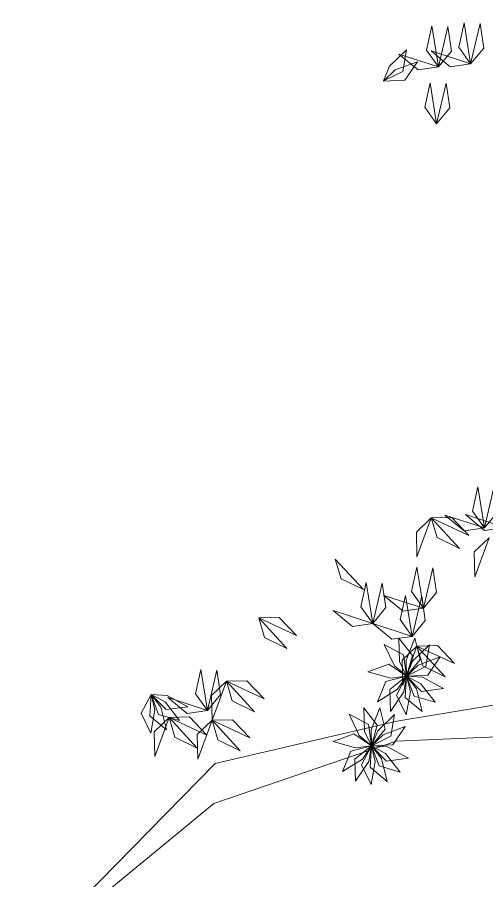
# Model space of a CAD drawing. Header units: millimetres. Extents: x 930 to 6336, y 2219 to 4338.
# Drawn here: x 1129.9 to 1197.7, y 3969.5 to 4094.2 of the extents above; entities that cross this region are included whole.
import ezdxf

# ---------------------------------------------------------------- set-up
doc = ezdxf.new("R2010")
doc.units = ezdxf.units.MM
doc.layers.add('piante', color=102, linetype='Continuous', lineweight=18)

msp = doc.modelspace()

# ---------------------------------------------------------------- linework, layer by layer
at = {"layer": 'piante', "linetype": 'Continuous', "lineweight": 0}
msp.add_lwpolyline([(1284.2, 4096.73), (1288.4, 4093.68), (1289.67, 4089.3), (1287.87, 4080.71), (1273.37, 4043.79), (1260.96, 4022.65), (1238.53, 4003.37), (1219.57, 3998.37), (1184.7, 3992.59), (1158.47, 3986.45), (1129.86, 3957.31), (1158.24, 3980.68), (1184.58, 3989.71), (1219.27, 3991.17), (1239.73, 3997.55), (1256.11, 4009.86), (1266.08, 4006.57), (1268.66, 3999.25), (1263.04, 3967.73)], dxfattribs=at)
at = {"layer": 'piante', "lineweight": 0}
for points in [[(1190.7, 4087), (1188.98, 4089.41), (1189.75, 4092.92), (1190.7, 4087)], [(1190.7, 4087), (1192.59, 4089.28), (1192.07, 4092.83), (1190.7, 4087)], [(1195.34, 4087.44), (1193.63, 4089.86), (1194.4, 4093.37), (1195.34, 4087.44)], [(1195.34, 4087.44), (1197.23, 4089.73), (1196.72, 4093.28), (1195.34, 4087.44)], [(1186.1, 4089.48), (1183.65, 4087.11), (1182.78, 4084.98), (1185.54, 4086.35), (1186.1, 4089.48)], [(1195.34, 4087.44), (1192.41, 4087.02), (1189.64, 4089.31), (1195.34, 4087.44)], [(1190.7, 4087), (1187.76, 4086.57), (1185, 4088.86), (1190.7, 4087)], [(1187.65, 4087.74), (1184.44, 4086.57), (1182.78, 4084.97), (1185.86, 4085.1), (1187.65, 4087.74)], [(1190.44, 4078.8), (1188.72, 4081.22), (1189.49, 4084.72), (1190.44, 4078.8)], [(1190.44, 4078.8), (1192.33, 4081.08), (1191.82, 4084.64), (1190.44, 4078.8)], [(1197.33, 4020.47), (1195.61, 4022.88), (1196.38, 4026.39), (1197.33, 4020.47)], [(1197.33, 4020.47), (1199.22, 4022.75), (1198.71, 4026.3), (1197.33, 4020.47)], [(1189.66, 4021.92), (1187.51, 4019.88), (1187.59, 4016.29), (1189.66, 4021.92)], [(1189.66, 4021.92), (1192.62, 4021.99), (1195.1, 4019.4), (1189.66, 4021.92)], [(1189.66, 4021.92), (1190.5, 4019.08), (1193.73, 4017.52), (1189.66, 4021.92)], [(1197.33, 4020.47), (1194.4, 4020.04), (1191.63, 4022.33), (1197.33, 4020.47)], [(1200.29, 4020.54), (1197.36, 4020.11), (1194.59, 4022.4), (1200.29, 4020.54)], [(1198.02, 4019.06), (1195.87, 4017.01), (1195.95, 4013.42), (1198.02, 4019.06)], [(1175.8, 4015.96), (1176.64, 4013.12), (1179.87, 4011.56), (1175.8, 4015.96)], [(1188.53, 4008.88), (1186.82, 4011.3), (1187.58, 4014.81), (1188.53, 4008.88)], [(1188.53, 4008.88), (1190.42, 4011.17), (1189.91, 4014.72), (1188.53, 4008.88)], [(1181.2, 4006.68), (1179.48, 4009.1), (1180.25, 4012.6), (1181.2, 4006.68)], [(1181.2, 4006.68), (1183.09, 4008.97), (1182.57, 4012.52), (1181.2, 4006.68)], [(1188.53, 4008.88), (1185.6, 4008.46), (1182.83, 4010.74), (1188.53, 4008.88)], [(1186.9, 4004.82), (1185.18, 4007.24), (1185.95, 4010.74), (1186.9, 4004.82)], [(1186.9, 4004.82), (1188.79, 4007.11), (1188.28, 4010.66), (1186.9, 4004.82)], [(1181.2, 4006.68), (1178.27, 4006.26), (1175.5, 4008.54), (1181.2, 4006.68)], [(1164.74, 4007.49), (1167.7, 4007.56), (1170.18, 4004.96), (1164.74, 4007.49)], [(1164.74, 4007.49), (1165.58, 4004.65), (1168.81, 4003.08), (1164.74, 4007.49)], [(1186.9, 4004.82), (1183.97, 4004.4), (1181.2, 4006.68), (1186.9, 4004.82)], [(1184.97, 4004.58), (1185.09, 4001.17), (1186.1, 3999.09), (1186.93, 4002.07), (1184.97, 4004.58)], [(1187.3, 4004.56), (1186.03, 4001.4), (1186.1, 3999.09), (1188.06, 4001.47), (1187.3, 4004.56)], [(1182.84, 4003.65), (1184.33, 4000.58), (1186.09, 3999.1), (1185.64, 4002.15), (1182.84, 4003.65)], [(1187.59, 4003.41), (1185.44, 4001.37), (1185.53, 3997.78), (1187.59, 4003.41)], [(1189.42, 4003.59), (1186.97, 4001.23), (1186.1, 3999.09), (1188.86, 4000.46), (1189.42, 4003.59)], [(1187.59, 4003.41), (1190.55, 4003.48), (1193.03, 4000.88), (1187.59, 4003.41)], [(1187.59, 4003.41), (1188.43, 4000.57), (1191.66, 3999), (1187.59, 4003.41)], [(1190.97, 4001.85), (1187.77, 4000.68), (1186.1, 3999.09), (1189.18, 3999.22), (1190.97, 4001.85)], [(1180.52, 3999.72), (1183.8, 3998.78), (1186.09, 3999.09), (1183.52, 4000.8), (1180.52, 3999.72)], [(1157.32, 3994.12), (1155.61, 3996.54), (1156.38, 4000.04), (1157.32, 3994.12)], [(1157.32, 3994.12), (1159.21, 3996.41), (1158.7, 3999.96), (1157.32, 3994.12)], [(1160.07, 3998.34), (1157.92, 3996.3), (1158.01, 3992.71), (1160.07, 3998.34)], [(1160.07, 3998.34), (1163.03, 3998.41), (1165.51, 3995.81), (1160.07, 3998.34)], [(1160.07, 3998.34), (1160.91, 3995.5), (1164.14, 3993.94), (1160.07, 3998.34)], [(1181.9, 3995.37), (1184.79, 3997.18), (1186.08, 3999.08), (1183.1, 3998.32), (1181.9, 3995.37)], [(1183.77, 3993.98), (1185.68, 3996.81), (1186.09, 3999.08), (1183.67, 3997.16), (1183.77, 3993.98)], [(1186.05, 3993.48), (1186.64, 3996.84), (1186.09, 3999.08), (1184.66, 3996.34), (1186.05, 3993.48)], [(1188.33, 3993.95), (1187.51, 3997.25), (1186.09, 3999.08), (1185.9, 3996), (1188.33, 3993.95)], [(1190.23, 3995.3), (1188.13, 3997.99), (1186.1, 3999.08), (1187.17, 3996.19), (1190.23, 3995.3)], [(1191.41, 3997.31), (1188.4, 3998.91), (1186.1, 3999.08), (1188.26, 3996.88), (1191.41, 3997.31)], [(1149.14, 3990.84), (1149.74, 3994.2), (1149.19, 3996.44), (1147.76, 3993.71), (1149.14, 3990.84)], [(1151.43, 3991.31), (1150.6, 3994.62), (1149.19, 3996.44), (1149, 3993.36), (1151.43, 3991.31)], [(1153.32, 3992.67), (1151.23, 3995.35), (1149.19, 3996.44), (1150.27, 3993.55), (1153.32, 3992.67)], [(1154.51, 3994.67), (1151.5, 3996.27), (1149.2, 3996.44), (1151.35, 3994.24), (1154.51, 3994.67)], [(1157.32, 3994.12), (1154.39, 3993.7), (1151.62, 3995.98), (1157.32, 3994.12)], [(1179.92, 3994.51), (1180.04, 3991.11), (1181.04, 3989.03), (1181.87, 3992), (1179.92, 3994.51)], [(1182.25, 3994.5), (1180.97, 3991.34), (1181.04, 3989.03), (1183.01, 3991.41), (1182.25, 3994.5)], [(1151.8, 3993.11), (1149.65, 3991.06), (1149.73, 3987.47), (1151.8, 3993.11)], [(1151.8, 3993.11), (1154.76, 3993.18), (1157.24, 3990.58), (1151.8, 3993.11)], [(1151.8, 3993.11), (1152.64, 3990.26), (1155.87, 3988.7), (1151.8, 3993.11)], [(1177.78, 3993.58), (1179.27, 3990.52), (1181.04, 3989.03), (1180.59, 3992.08), (1177.78, 3993.58)], [(1184.37, 3993.53), (1181.92, 3991.16), (1181.05, 3989.03), (1183.81, 3990.4), (1184.37, 3993.53)], [(1158.01, 3992.71), (1155.86, 3990.66), (1155.95, 3987.08), (1158.01, 3992.71)], [(1158.01, 3992.71), (1160.97, 3992.78), (1163.45, 3990.18), (1158.01, 3992.71)], [(1158.01, 3992.71), (1158.85, 3989.87), (1162.08, 3988.3), (1158.01, 3992.71)], [(1175.47, 3989.65), (1178.74, 3988.71), (1181.03, 3989.03), (1178.46, 3990.73), (1175.47, 3989.65)], [(1185.91, 3991.79), (1182.71, 3990.62), (1181.05, 3989.02), (1184.13, 3989.15), (1185.91, 3991.79)], [(1176.84, 3985.31), (1179.73, 3987.11), (1181.03, 3989.02), (1178.04, 3988.25), (1176.84, 3985.31)], [(1178.72, 3983.92), (1180.62, 3986.75), (1181.03, 3989.02), (1178.61, 3987.1), (1178.72, 3983.92)], [(1180.99, 3983.42), (1181.58, 3986.77), (1181.03, 3989.01), (1179.6, 3986.28), (1180.99, 3983.42)], [(1183.28, 3983.88), (1182.45, 3987.19), (1181.04, 3989.01), (1180.84, 3985.94), (1183.28, 3983.88)], [(1186.35, 3987.25), (1183.34, 3988.85), (1181.04, 3989.02), (1183.2, 3986.81), (1186.35, 3987.25)], [(1185.17, 3985.24), (1183.07, 3987.92), (1181.04, 3989.01), (1182.12, 3986.12), (1185.17, 3985.24)]]:
    msp.add_lwpolyline(points, dxfattribs=at)

doc.saveas('drawing.dxf')
